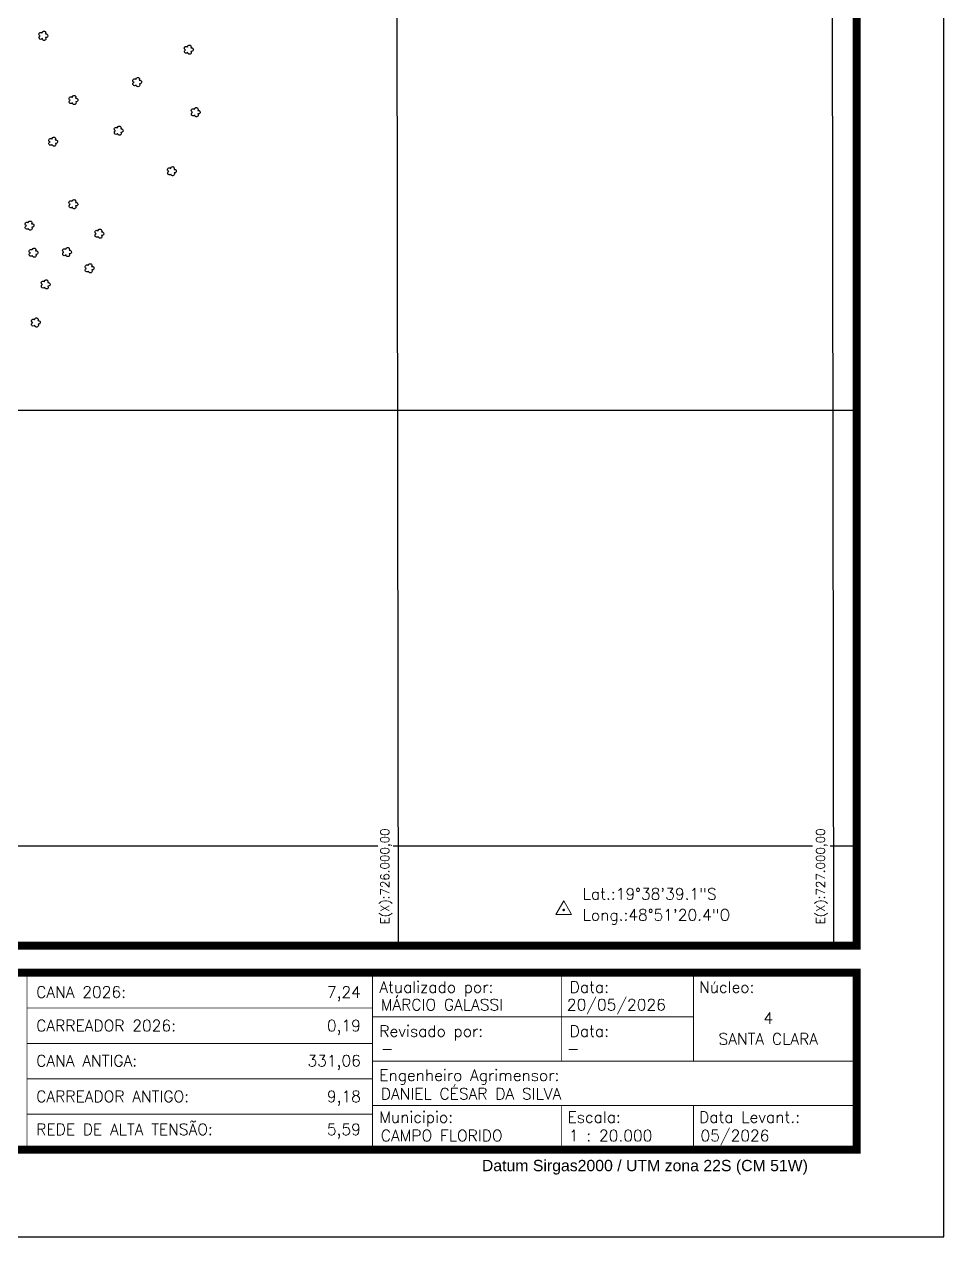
# Model space of a CAD drawing. Extents: x 723061 to 727261, y 7823092 to 7829032.
# Drawn here: x 725149 to 727261, y 7823092 to 7825877 of the extents above; entities that cross this region are included whole.
import ezdxf
from ezdxf.enums import TextEntityAlignment as Align

# ---------------------------------------------------------------- set-up
doc = ezdxf.new("R2010")
doc.units = 0
doc.header["$MEASUREMENT"] = 0
doc.linetypes.add('CONTINUO', pattern=[0])
doc.linetypes.add('LIN0', pattern=[0])
for name, color, linetype in [('_SIMBOLO ARVORE', 118, 'Continuous'), ('COORDENADAS', 7, 'Continuous'), ('GRADE', 8, 'Continuous'), ('Margem', 5, 'Continuous')]:
    doc.layers.add(name, color=color, linetype=linetype)
doc.styles.add('GRADEUTM', font='romans.shx', dxfattribs={"height": 20})
doc.styles.add('marcelo', font='arial.ttf')
doc.styles.add('SIMPLEX', font='')
doc.styles.get('SIMPLEX').set_extended_font_data('simplex.shx')

msp = doc.modelspace()

# ---------------------------------------------------------------- linework, layer by layer
at = {"layer": '_SIMBOLO ARVORE', "linetype": 'CONTINUO'}
for points in [[(725190.8, 7825843.5, 0), (725189, 7825842, 0), (725186.7, 7825841.7, 0), (725185, 7825842.3, 0), (725183.9, 7825843.5, 0), (725183.4, 7825844.8, 0), (725183.2, 7825846.7, 0), (725183.9, 7825848, 0), (725184.5, 7825848.9, 0), (725185.9, 7825849.8, 0), (725185, 7825850, 0), (725184.2, 7825850.7, 0), (725183.2, 7825852.3, 0), (725183, 7825854.1, 0), (725183.7, 7825856, 0), (725184.5, 7825856.7, 0), (725185.8, 7825857.5, 0), (725187.3, 7825857.7, 0), (725188.4, 7825857.5, 0), (725189.3, 7825857.1, 0), (725190.3, 7825856.2, 0), (725190.6, 7825857.9, 0), (725190.8, 7825858.6, 0), (725191.5, 7825859.5, 0), (725192.6, 7825859.9, 0), (725193.7, 7825860.4, 0), (725194.9, 7825860.5, 0), (725196, 7825860.3, 0), (725197, 7825859.9, 0), (725197.7, 7825859.1, 0), (725198.2, 7825857.9, 0), (725198.5, 7825856.6, 0), (725197.9, 7825854.3, 0), (725199.6, 7825854.3, 0), (725200.9, 7825854, 0), (725202.2, 7825853, 0), (725202.9, 7825852.1, 0), (725203.1, 7825848.9, 0), (725202.3, 7825847.5, 0), (725201.3, 7825846.5, 0), (725199.6, 7825846.1, 0), (725198.2, 7825846.2, 0), (725199, 7825843.2, 0), (725198.6, 7825841.9, 0), (725197.7, 7825840.6, 0), (725196.8, 7825839.9, 0), (725195.4, 7825839.5, 0), (725194, 7825839.6, 0), (725193, 7825839.9, 0), (725191.9, 7825841.1, 0), (725191.1, 7825842.1, 0), (725190.8, 7825843.7, 0)], [(725524.6, 7825811.6, 0), (725522.8, 7825810.1, 0), (725520.5, 7825809.8, 0), (725518.8, 7825810.4, 0), (725517.7, 7825811.6, 0), (725517.2, 7825812.9, 0), (725517.1, 7825814.8, 0), (725517.7, 7825816.1, 0), (725518.4, 7825817, 0), (725519.7, 7825817.9, 0), (725518.8, 7825818.1, 0), (725518, 7825818.8, 0), (725517, 7825820.4, 0), (725516.8, 7825822.2, 0), (725517.6, 7825824.1, 0), (725518.3, 7825824.8, 0), (725519.6, 7825825.6, 0), (725521.1, 7825825.8, 0), (725522.2, 7825825.6, 0), (725523.1, 7825825.2, 0), (725524.1, 7825824.3, 0), (725524.4, 7825826, 0), (725524.6, 7825826.7, 0), (725525.4, 7825827.6, 0), (725526.5, 7825828, 0), (725527.5, 7825828.5, 0), (725528.7, 7825828.6, 0), (725529.9, 7825828.4, 0), (725530.8, 7825828, 0), (725531.5, 7825827.2, 0), (725532.1, 7825826, 0), (725532.3, 7825824.7, 0), (725531.8, 7825822.4, 0), (725533.4, 7825822.4, 0), (725534.8, 7825822.1, 0), (725536, 7825821.1, 0), (725536.8, 7825820.2, 0), (725536.9, 7825817, 0), (725536.2, 7825815.6, 0), (725535.1, 7825814.6, 0), (725533.4, 7825814.2, 0), (725532, 7825814.3, 0), (725532.8, 7825811.3, 0), (725532.4, 7825810, 0), (725531.5, 7825808.7, 0), (725530.6, 7825808, 0), (725529.2, 7825807.6, 0), (725527.9, 7825807.7, 0), (725526.8, 7825808, 0), (725525.7, 7825809.2, 0), (725524.9, 7825810.2, 0), (725524.6, 7825811.8, 0)], [(725406.2, 7825737.2, 0), (725404.4, 7825735.6, 0), (725402.1, 7825735.4, 0), (725400.5, 7825736, 0), (725399.3, 7825737.2, 0), (725398.8, 7825738.5, 0), (725398.7, 7825740.4, 0), (725399.3, 7825741.6, 0), (725400, 7825742.5, 0), (725401.3, 7825743.4, 0), (725400.5, 7825743.7, 0), (725399.6, 7825744.4, 0), (725398.7, 7825745.9, 0), (725398.5, 7825747.8, 0), (725399.2, 7825749.7, 0), (725399.9, 7825750.4, 0), (725401.3, 7825751.2, 0), (725402.7, 7825751.4, 0), (725403.8, 7825751.2, 0), (725404.7, 7825750.8, 0), (725405.7, 7825749.9, 0), (725406, 7825751.6, 0), (725406.3, 7825752.3, 0), (725407, 7825753.2, 0), (725408.1, 7825753.6, 0), (725409.2, 7825754.1, 0), (725410.4, 7825754.2, 0), (725411.5, 7825754, 0), (725412.4, 7825753.5, 0), (725413.1, 7825752.8, 0), (725413.7, 7825751.6, 0), (725413.9, 7825750.3, 0), (725413.4, 7825747.9, 0), (725415, 7825748, 0), (725416.4, 7825747.6, 0), (725417.7, 7825746.6, 0), (725418.4, 7825745.8, 0), (725418.6, 7825742.6, 0), (725417.8, 7825741.1, 0), (725416.7, 7825740.2, 0), (725415.1, 7825739.7, 0), (725413.6, 7825739.8, 0), (725414.4, 7825736.8, 0), (725414, 7825735.5, 0), (725413.2, 7825734.3, 0), (725412.2, 7825733.5, 0), (725410.8, 7825733.2, 0), (725409.5, 7825733.3, 0), (725408.5, 7825733.6, 0), (725407.3, 7825734.7, 0), (725406.5, 7825735.8, 0), (725406.3, 7825737.3, 0)], [(725259.9, 7825696, 0), (725258.1, 7825694.4, 0), (725255.8, 7825694.2, 0), (725254.2, 7825694.8, 0), (725253, 7825696, 0), (725252.5, 7825697.3, 0), (725252.4, 7825699.2, 0), (725253, 7825700.4, 0), (725253.7, 7825701.3, 0), (725255, 7825702.2, 0), (725254.2, 7825702.5, 0), (725253.3, 7825703.2, 0), (725252.4, 7825704.7, 0), (725252.2, 7825706.6, 0), (725252.9, 7825708.5, 0), (725253.6, 7825709.2, 0), (725255, 7825710, 0), (725256.4, 7825710.2, 0), (725257.5, 7825710, 0), (725258.4, 7825709.6, 0), (725259.4, 7825708.7, 0), (725259.7, 7825710.4, 0), (725260, 7825711.1, 0), (725260.7, 7825712, 0), (725261.8, 7825712.4, 0), (725262.9, 7825712.9, 0), (725264.1, 7825713, 0), (725265.2, 7825712.8, 0), (725266.1, 7825712.3, 0), (725266.8, 7825711.6, 0), (725267.4, 7825710.4, 0), (725267.6, 7825709.1, 0), (725267.1, 7825706.7, 0), (725268.7, 7825706.8, 0), (725270.1, 7825706.4, 0), (725271.4, 7825705.4, 0), (725272.1, 7825704.6, 0), (725272.3, 7825701.4, 0), (725271.5, 7825699.9, 0), (725270.4, 7825699, 0), (725268.8, 7825698.5, 0), (725267.3, 7825698.6, 0), (725268.1, 7825695.6, 0), (725267.8, 7825694.3, 0), (725266.9, 7825693.1, 0), (725265.9, 7825692.3, 0), (725264.6, 7825692, 0), (725263.2, 7825692.1, 0), (725262.2, 7825692.4, 0), (725261, 7825693.5, 0), (725260.2, 7825694.6, 0), (725260, 7825696.1, 0)], [(725540.5, 7825668, 0), (725538.7, 7825666.5, 0), (725536.4, 7825666.3, 0), (725534.8, 7825666.9, 0), (725533.6, 7825668, 0), (725533.2, 7825669.4, 0), (725533, 7825671.3, 0), (725533.7, 7825672.5, 0), (725534.3, 7825673.4, 0), (725535.6, 7825674.3, 0), (725534.8, 7825674.6, 0), (725534, 7825675.3, 0), (725533, 7825676.8, 0), (725532.8, 7825678.6, 0), (725533.5, 7825680.6, 0), (725534.3, 7825681.2, 0), (725535.6, 7825682.1, 0), (725537, 7825682.3, 0), (725538.2, 7825682.1, 0), (725539.1, 7825681.7, 0), (725540, 7825680.8, 0), (725540.3, 7825682.5, 0), (725540.6, 7825683.1, 0), (725541.3, 7825684.1, 0), (725542.4, 7825684.5, 0), (725543.5, 7825685, 0), (725544.7, 7825685.1, 0), (725545.8, 7825684.9, 0), (725546.7, 7825684.4, 0), (725547.4, 7825683.7, 0), (725548, 7825682.5, 0), (725548.3, 7825681.2, 0), (725547.7, 7825678.8, 0), (725549.4, 7825678.8, 0), (725550.7, 7825678.5, 0), (725552, 7825677.5, 0), (725552.7, 7825676.7, 0), (725552.9, 7825673.5, 0), (725552.1, 7825672, 0), (725551.1, 7825671, 0), (725549.4, 7825670.6, 0), (725548, 7825670.7, 0), (725548.7, 7825667.7, 0), (725548.4, 7825666.4, 0), (725547.5, 7825665.2, 0), (725546.5, 7825664.4, 0), (725545.2, 7825664.1, 0), (725543.8, 7825664.2, 0), (725542.8, 7825664.5, 0), (725541.6, 7825665.6, 0), (725540.8, 7825666.6, 0), (725540.6, 7825668.2, 0)], [(725363.7, 7825625.5, 0), (725361.9, 7825624, 0), (725359.6, 7825623.7, 0), (725357.9, 7825624.4, 0), (725356.8, 7825625.5, 0), (725356.3, 7825626.8, 0), (725356.1, 7825628.8, 0), (725356.8, 7825630, 0), (725357.4, 7825630.9, 0), (725358.8, 7825631.8, 0), (725357.9, 7825632, 0), (725357.1, 7825632.7, 0), (725356.1, 7825634.3, 0), (725355.9, 7825636.1, 0), (725356.6, 7825638, 0), (725357.4, 7825638.7, 0), (725358.7, 7825639.5, 0), (725360.1, 7825639.7, 0), (725361.3, 7825639.6, 0), (725362.2, 7825639.1, 0), (725363.2, 7825638.3, 0), (725363.5, 7825639.9, 0), (725363.7, 7825640.6, 0), (725364.4, 7825641.5, 0), (725365.5, 7825641.9, 0), (725366.6, 7825642.4, 0), (725367.8, 7825642.5, 0), (725368.9, 7825642.4, 0), (725369.9, 7825641.9, 0), (725370.5, 7825641.1, 0), (725371.1, 7825640, 0), (725371.4, 7825638.6, 0), (725370.8, 7825636.3, 0), (725372.5, 7825636.3, 0), (725373.8, 7825636, 0), (725375.1, 7825635, 0), (725375.8, 7825634.2, 0), (725376, 7825630.9, 0), (725375.2, 7825629.5, 0), (725374.2, 7825628.5, 0), (725372.5, 7825628.1, 0), (725371.1, 7825628.2, 0), (725371.8, 7825625.2, 0), (725371.5, 7825623.9, 0), (725370.6, 7825622.7, 0), (725369.7, 7825621.9, 0), (725368.3, 7825621.6, 0), (725366.9, 7825621.6, 0), (725365.9, 7825621.9, 0), (725364.8, 7825623.1, 0), (725364, 7825624.1, 0), (725363.7, 7825625.7, 0)], [(725213.4, 7825600.3, 0), (725211.6, 7825598.7, 0), (725209.3, 7825598.5, 0), (725207.6, 7825599.1, 0), (725206.5, 7825600.3, 0), (725206, 7825601.6, 0), (725205.9, 7825603.5, 0), (725206.5, 7825604.7, 0), (725207.1, 7825605.6, 0), (725208.5, 7825606.5, 0), (725207.6, 7825606.8, 0), (725206.8, 7825607.5, 0), (725205.8, 7825609, 0), (725205.6, 7825610.9, 0), (725206.3, 7825612.8, 0), (725207.1, 7825613.5, 0), (725208.4, 7825614.3, 0), (725209.9, 7825614.5, 0), (725211, 7825614.3, 0), (725211.9, 7825613.9, 0), (725212.9, 7825613, 0), (725213.2, 7825614.7, 0), (725213.4, 7825615.4, 0), (725214.2, 7825616.3, 0), (725215.2, 7825616.7, 0), (725216.3, 7825617.2, 0), (725217.5, 7825617.3, 0), (725218.7, 7825617.1, 0), (725219.6, 7825616.6, 0), (725220.3, 7825615.9, 0), (725220.9, 7825614.7, 0), (725221.1, 7825613.4, 0), (725220.5, 7825611, 0), (725222.2, 7825611.1, 0), (725223.6, 7825610.7, 0), (725224.8, 7825609.7, 0), (725225.5, 7825608.9, 0), (725225.7, 7825605.7, 0), (725224.9, 7825604.2, 0), (725223.9, 7825603.3, 0), (725222.2, 7825602.8, 0), (725220.8, 7825602.9, 0), (725221.6, 7825599.9, 0), (725221.2, 7825598.6, 0), (725220.3, 7825597.4, 0), (725219.4, 7825596.6, 0), (725218, 7825596.3, 0), (725216.7, 7825596.4, 0), (725215.6, 7825596.7, 0), (725214.5, 7825597.8, 0), (725213.7, 7825598.9, 0), (725213.4, 7825600.4, 0)], [(725486, 7825532.5, 0), (725484.2, 7825531, 0), (725481.9, 7825530.7, 0), (725480.3, 7825531.3, 0), (725479.1, 7825532.5, 0), (725478.6, 7825533.8, 0), (725478.5, 7825535.7, 0), (725479.1, 7825536.9, 0), (725479.8, 7825537.8, 0), (725481.1, 7825538.7, 0), (725480.3, 7825539, 0), (725479.4, 7825539.7, 0), (725478.5, 7825541.2, 0), (725478.3, 7825543.1, 0), (725479, 7825545, 0), (725479.7, 7825545.7, 0), (725481.1, 7825546.5, 0), (725482.5, 7825546.7, 0), (725483.6, 7825546.5, 0), (725484.5, 7825546.1, 0), (725485.5, 7825545.2, 0), (725485.8, 7825546.9, 0), (725486.1, 7825547.6, 0), (725486.8, 7825548.5, 0), (725487.9, 7825548.9, 0), (725489, 7825549.4, 0), (725490.2, 7825549.5, 0), (725491.3, 7825549.3, 0), (725492.2, 7825548.8, 0), (725492.9, 7825548.1, 0), (725493.5, 7825546.9, 0), (725493.7, 7825545.6, 0), (725493.2, 7825543.3, 0), (725494.8, 7825543.3, 0), (725496.2, 7825542.9, 0), (725497.5, 7825541.9, 0), (725498.2, 7825541.1, 0), (725498.4, 7825537.9, 0), (725497.6, 7825536.4, 0), (725496.5, 7825535.5, 0), (725494.9, 7825535, 0), (725493.4, 7825535.2, 0), (725494.2, 7825532.1, 0), (725493.8, 7825530.9, 0), (725493, 7825529.6, 0), (725492, 7825528.9, 0), (725490.6, 7825528.5, 0), (725489.3, 7825528.6, 0), (725488.3, 7825528.9, 0), (725487.1, 7825530, 0), (725486.3, 7825531.1, 0), (725486.1, 7825532.6, 0)], [(725259.7, 7825456.7, 0), (725257.9, 7825455.2, 0), (725255.6, 7825454.9, 0), (725253.9, 7825455.6, 0), (725252.8, 7825456.7, 0), (725252.3, 7825458, 0), (725252.2, 7825460, 0), (725252.8, 7825461.2, 0), (725253.4, 7825462.1, 0), (725254.8, 7825463, 0), (725253.9, 7825463.2, 0), (725253.1, 7825463.9, 0), (725252.1, 7825465.5, 0), (725251.9, 7825467.3, 0), (725252.6, 7825469.2, 0), (725253.4, 7825469.9, 0), (725254.7, 7825470.7, 0), (725256.2, 7825470.9, 0), (725257.3, 7825470.8, 0), (725258.2, 7825470.3, 0), (725259.2, 7825469.5, 0), (725259.5, 7825471.1, 0), (725259.7, 7825471.8, 0), (725260.4, 7825472.7, 0), (725261.5, 7825473.1, 0), (725262.6, 7825473.6, 0), (725263.8, 7825473.7, 0), (725264.9, 7825473.6, 0), (725265.9, 7825473.1, 0), (725266.6, 7825472.3, 0), (725267.2, 7825471.2, 0), (725267.4, 7825469.8, 0), (725266.8, 7825467.5, 0), (725268.5, 7825467.5, 0), (725269.8, 7825467.2, 0), (725271.1, 7825466.2, 0), (725271.8, 7825465.4, 0), (725272, 7825462.1, 0), (725271.2, 7825460.7, 0), (725270.2, 7825459.7, 0), (725268.5, 7825459.3, 0), (725267.1, 7825459.4, 0), (725267.9, 7825456.4, 0), (725267.5, 7825455.1, 0), (725266.6, 7825453.9, 0), (725265.7, 7825453.1, 0), (725264.3, 7825452.8, 0), (725262.9, 7825452.8, 0), (725261.9, 7825453.1, 0), (725260.8, 7825454.3, 0), (725260, 7825455.3, 0), (725259.7, 7825456.9, 0)], [(725158.9, 7825407.7, 0), (725157.1, 7825406.2, 0), (725154.8, 7825405.9, 0), (725153.2, 7825406.5, 0), (725152, 7825407.7, 0), (725151.5, 7825409, 0), (725151.4, 7825410.9, 0), (725152, 7825412.2, 0), (725152.7, 7825413.1, 0), (725154, 7825414, 0), (725153.2, 7825414.2, 0), (725152.3, 7825414.9, 0), (725151.4, 7825416.4, 0), (725151.2, 7825418.3, 0), (725151.9, 7825420.2, 0), (725152.6, 7825420.9, 0), (725154, 7825421.7, 0), (725155.4, 7825421.9, 0), (725156.5, 7825421.7, 0), (725157.4, 7825421.3, 0), (725158.4, 7825420.4, 0), (725158.7, 7825422.1, 0), (725159, 7825422.8, 0), (725159.7, 7825423.7, 0), (725160.8, 7825424.1, 0), (725161.8, 7825424.6, 0), (725163, 7825424.7, 0), (725164.2, 7825424.5, 0), (725165.1, 7825424.1, 0), (725165.8, 7825423.3, 0), (725166.4, 7825422.1, 0), (725166.6, 7825420.8, 0), (725166.1, 7825418.5, 0), (725167.7, 7825418.5, 0), (725169.1, 7825418.2, 0), (725170.4, 7825417.1, 0), (725171.1, 7825416.3, 0), (725171.3, 7825413.1, 0), (725170.5, 7825411.7, 0), (725169.4, 7825410.7, 0), (725167.8, 7825410.2, 0), (725166.3, 7825410.4, 0), (725167.1, 7825407.4, 0), (725166.7, 7825406.1, 0), (725165.9, 7825404.8, 0), (725164.9, 7825404.1, 0), (725163.5, 7825403.7, 0), (725162.2, 7825403.8, 0), (725161.2, 7825404.1, 0), (725160, 7825405.3, 0), (725159.2, 7825406.3, 0), (725159, 7825407.8, 0)], [(725319.3, 7825389.1, 0), (725317.5, 7825387.6, 0), (725315.2, 7825387.4, 0), (725313.6, 7825388, 0), (725312.4, 7825389.1, 0), (725311.9, 7825390.4, 0), (725311.8, 7825392.4, 0), (725312.4, 7825393.6, 0), (725313.1, 7825394.5, 0), (725314.4, 7825395.4, 0), (725313.6, 7825395.7, 0), (725312.8, 7825396.4, 0), (725311.8, 7825397.9, 0), (725311.6, 7825399.7, 0), (725312.3, 7825401.6, 0), (725313, 7825402.3, 0), (725314.4, 7825403.2, 0), (725315.8, 7825403.3, 0), (725316.9, 7825403.2, 0), (725317.8, 7825402.8, 0), (725318.8, 7825401.9, 0), (725319.1, 7825403.6, 0), (725319.4, 7825404.2, 0), (725320.1, 7825405.2, 0), (725321.2, 7825405.6, 0), (725322.3, 7825406, 0), (725323.5, 7825406.2, 0), (725324.6, 7825406, 0), (725325.5, 7825405.5, 0), (725326.2, 7825404.8, 0), (725326.8, 7825403.6, 0), (725327, 7825402.3, 0), (725326.5, 7825399.9, 0), (725328.1, 7825399.9, 0), (725329.5, 7825399.6, 0), (725330.8, 7825398.6, 0), (725331.5, 7825397.8, 0), (725331.7, 7825394.5, 0), (725330.9, 7825393.1, 0), (725329.9, 7825392.1, 0), (725328.2, 7825391.7, 0), (725326.7, 7825391.8, 0), (725327.5, 7825388.8, 0), (725327.2, 7825387.5, 0), (725326.3, 7825386.3, 0), (725325.3, 7825385.5, 0), (725324, 7825385.2, 0), (725322.6, 7825385.3, 0), (725321.6, 7825385.6, 0), (725320.4, 7825386.7, 0), (725319.6, 7825387.7, 0), (725319.4, 7825389.3, 0)], [(725168.2, 7825345.4, 0), (725166.4, 7825343.9, 0), (725164.1, 7825343.6, 0), (725162.4, 7825344.3, 0), (725161.3, 7825345.4, 0), (725160.8, 7825346.7, 0), (725160.7, 7825348.7, 0), (725161.3, 7825349.9, 0), (725162, 7825350.8, 0), (725163.3, 7825351.7, 0), (725162.4, 7825351.9, 0), (725161.6, 7825352.6, 0), (725160.6, 7825354.2, 0), (725160.5, 7825356, 0), (725161.2, 7825357.9, 0), (725161.9, 7825358.6, 0), (725163.3, 7825359.4, 0), (725164.7, 7825359.6, 0), (725165.8, 7825359.5, 0), (725166.7, 7825359, 0), (725167.7, 7825358.2, 0), (725168, 7825359.8, 0), (725168.2, 7825360.5, 0), (725169, 7825361.4, 0), (725170.1, 7825361.8, 0), (725171.1, 7825362.3, 0), (725172.3, 7825362.4, 0), (725173.5, 7825362.3, 0), (725174.4, 7825361.8, 0), (725175.1, 7825361, 0), (725175.7, 7825359.9, 0), (725175.9, 7825358.5, 0), (725175.4, 7825356.2, 0), (725177, 7825356.2, 0), (725178.4, 7825355.9, 0), (725179.7, 7825354.9, 0), (725180.4, 7825354.1, 0), (725180.6, 7825350.8, 0), (725179.8, 7825349.4, 0), (725178.7, 7825348.4, 0), (725177.1, 7825348, 0), (725175.6, 7825348.1, 0), (725176.4, 7825345.1, 0), (725176, 7825343.8, 0), (725175.1, 7825342.6, 0), (725174.2, 7825341.8, 0), (725172.8, 7825341.5, 0), (725171.5, 7825341.5, 0), (725170.5, 7825341.8, 0), (725169.3, 7825343, 0), (725168.5, 7825344, 0), (725168.3, 7825345.6, 0)], [(725245.1, 7825346.7, 0), (725243.3, 7825345.2, 0), (725241, 7825345, 0), (725239.3, 7825345.6, 0), (725238.2, 7825346.7, 0), (725237.7, 7825348, 0), (725237.6, 7825350, 0), (725238.2, 7825351.2, 0), (725238.9, 7825352.1, 0), (725240.2, 7825353, 0), (725239.3, 7825353.3, 0), (725238.5, 7825354, 0), (725237.5, 7825355.5, 0), (725237.4, 7825357.3, 0), (725238.1, 7825359.2, 0), (725238.8, 7825359.9, 0), (725240.2, 7825360.8, 0), (725241.6, 7825360.9, 0), (725242.7, 7825360.8, 0), (725243.6, 7825360.4, 0), (725244.6, 7825359.5, 0), (725244.9, 7825361.2, 0), (725245.1, 7825361.8, 0), (725245.9, 7825362.8, 0), (725247, 7825363.2, 0), (725248, 7825363.6, 0), (725249.2, 7825363.8, 0), (725250.4, 7825363.6, 0), (725251.3, 7825363.1, 0), (725252, 7825362.4, 0), (725252.6, 7825361.2, 0), (725252.8, 7825359.9, 0), (725252.3, 7825357.5, 0), (725253.9, 7825357.5, 0), (725255.3, 7825357.2, 0), (725256.5, 7825356.2, 0), (725257.3, 7825355.4, 0), (725257.5, 7825352.1, 0), (725256.7, 7825350.7, 0), (725255.6, 7825349.7, 0), (725253.9, 7825349.3, 0), (725252.5, 7825349.4, 0), (725253.3, 7825346.4, 0), (725252.9, 7825345.1, 0), (725252, 7825343.9, 0), (725251.1, 7825343.1, 0), (725249.7, 7825342.8, 0), (725248.4, 7825342.9, 0), (725247.3, 7825343.2, 0), (725246.2, 7825344.3, 0), (725245.4, 7825345.3, 0), (725245.1, 7825346.9, 0)], [(725296.8, 7825309.6, 0), (725295, 7825308.1, 0), (725292.7, 7825307.9, 0), (725291, 7825308.5, 0), (725289.9, 7825309.6, 0), (725289.4, 7825310.9, 0), (725289.3, 7825312.9, 0), (725289.9, 7825314.1, 0), (725290.6, 7825315, 0), (725291.9, 7825315.9, 0), (725291, 7825316.2, 0), (725290.2, 7825316.9, 0), (725289.2, 7825318.4, 0), (725289.1, 7825320.2, 0), (725289.8, 7825322.1, 0), (725290.5, 7825322.8, 0), (725291.9, 7825323.7, 0), (725293.3, 7825323.8, 0), (725294.4, 7825323.7, 0), (725295.3, 7825323.3, 0), (725296.3, 7825322.4, 0), (725296.6, 7825324.1, 0), (725296.8, 7825324.7, 0), (725297.6, 7825325.7, 0), (725298.7, 7825326.1, 0), (725299.7, 7825326.5, 0), (725300.9, 7825326.7, 0), (725302.1, 7825326.5, 0), (725303, 7825326, 0), (725303.7, 7825325.3, 0), (725304.3, 7825324.1, 0), (725304.5, 7825322.8, 0), (725304, 7825320.4, 0), (725305.6, 7825320.4, 0), (725307, 7825320.1, 0), (725308.3, 7825319.1, 0), (725309, 7825318.3, 0), (725309.2, 7825315, 0), (725308.4, 7825313.6, 0), (725307.3, 7825312.6, 0), (725305.7, 7825312.2, 0), (725304.2, 7825312.3, 0), (725305, 7825309.3, 0), (725304.6, 7825308, 0), (725303.7, 7825306.8, 0), (725302.8, 7825306, 0), (725301.4, 7825305.7, 0), (725300.1, 7825305.8, 0), (725299.1, 7825306.1, 0), (725297.9, 7825307.2, 0), (725297.1, 7825308.2, 0), (725296.9, 7825309.8, 0)], [(725196, 7825272.5, 0), (725194.2, 7825271, 0), (725191.9, 7825270.8, 0), (725190.3, 7825271.4, 0), (725189.1, 7825272.5, 0), (725188.6, 7825273.8, 0), (725188.5, 7825275.8, 0), (725189.1, 7825277, 0), (725189.8, 7825277.9, 0), (725191.1, 7825278.8, 0), (725190.3, 7825279.1, 0), (725189.5, 7825279.8, 0), (725188.5, 7825281.3, 0), (725188.3, 7825283.1, 0), (725189, 7825285, 0), (725189.7, 7825285.7, 0), (725191.1, 7825286.6, 0), (725192.5, 7825286.7, 0), (725193.6, 7825286.6, 0), (725194.5, 7825286.2, 0), (725195.5, 7825285.3, 0), (725195.8, 7825287, 0), (725196.1, 7825287.6, 0), (725196.8, 7825288.6, 0), (725197.9, 7825289, 0), (725199, 7825289.4, 0), (725200.2, 7825289.6, 0), (725201.3, 7825289.4, 0), (725202.2, 7825288.9, 0), (725202.9, 7825288.2, 0), (725203.5, 7825287, 0), (725203.7, 7825285.7, 0), (725203.2, 7825283.3, 0), (725204.8, 7825283.3, 0), (725206.2, 7825283, 0), (725207.5, 7825282, 0), (725208.2, 7825281.2, 0), (725208.4, 7825277.9, 0), (725207.6, 7825276.5, 0), (725206.6, 7825275.5, 0), (725204.9, 7825275.1, 0), (725203.4, 7825275.2, 0), (725204.2, 7825272.2, 0), (725203.9, 7825270.9, 0), (725203, 7825269.7, 0), (725202, 7825268.9, 0), (725200.7, 7825268.6, 0), (725199.3, 7825268.7, 0), (725198.3, 7825269, 0), (725197.1, 7825270.1, 0), (725196.3, 7825271.1, 0), (725196.1, 7825272.7, 0)], [(725173.5, 7825185.1, 0), (725171.7, 7825183.6, 0), (725169.4, 7825183.3, 0), (725167.7, 7825183.9, 0), (725166.6, 7825185.1, 0), (725166.1, 7825186.4, 0), (725166, 7825188.3, 0), (725166.6, 7825189.6, 0), (725167.3, 7825190.5, 0), (725168.6, 7825191.4, 0), (725167.7, 7825191.6, 0), (725166.9, 7825192.3, 0), (725165.9, 7825193.8, 0), (725165.8, 7825195.7, 0), (725166.5, 7825197.6, 0), (725167.2, 7825198.3, 0), (725168.6, 7825199.1, 0), (725170, 7825199.3, 0), (725171.1, 7825199.1, 0), (725172, 7825198.7, 0), (725173, 7825197.8, 0), (725173.3, 7825199.5, 0), (725173.5, 7825200.2, 0), (725174.3, 7825201.1, 0), (725175.4, 7825201.5, 0), (725176.4, 7825202, 0), (725177.6, 7825202.1, 0), (725178.8, 7825201.9, 0), (725179.7, 7825201.5, 0), (725180.4, 7825200.7, 0), (725181, 7825199.5, 0), (725181.2, 7825198.2, 0), (725180.7, 7825195.9, 0), (725182.3, 7825195.9, 0), (725183.7, 7825195.6, 0), (725185, 7825194.5, 0), (725185.7, 7825193.7, 0), (725185.9, 7825190.5, 0), (725185.1, 7825189.1, 0), (725184, 7825188.1, 0), (725182.4, 7825187.6, 0), (725180.9, 7825187.8, 0), (725181.7, 7825184.8, 0), (725181.3, 7825183.5, 0), (725180.4, 7825182.2, 0), (725179.5, 7825181.5, 0), (725178.1, 7825181.1, 0), (725176.8, 7825181.2, 0), (725175.8, 7825181.5, 0), (725174.6, 7825182.7, 0), (725173.8, 7825183.7, 0), (725173.6, 7825185.2, 0)]]:
    msp.add_polyline3d(points, dxfattribs=at)
at = {"layer": 'COORDENADAS', "color": 7, "lineweight": 9, "flags": 128}
msp.add_lwpolyline([(726370, 7823831.9), (726406.1, 7823831.9), (726388.1, 7823863.2)], close=True, dxfattribs=at)
at = {"layer": 'COORDENADAS', "color": 7, "lineweight": 9, "const_width": 2.83, "flags": 128}
msp.add_lwpolyline([(726386.6, 7823842.4, -1), (726389.5, 7823842.4, -1)], format="xyb", close=True, dxfattribs=at)
at = {"layer": 'GRADE', "linetype": 'Continuous'}
for p, q in [((727008.5, 7823760.7), (727001.4, 7828831.9)), ((726008.5, 7823760.7), (726004.7, 7826447.8)), ((724529.8, 7824990), (727060.8, 7824990)), ((725001.5, 7823990), (725961.3, 7823990)), ((725996.4, 7823990), (726959.2, 7823990)), ((726999.7, 7823990), (727060.8, 7823990))]:
    msp.add_line(p, q, dxfattribs=at)
at = {"layer": 'Margem', "color": 174, "linetype": 'LIN0', "flags": 128}
msp.add_lwpolyline([(727260.8, 7823091.9), (727260.8, 7829031.9), (723060.8, 7829031.9), (723060.8, 7823091.9)], close=True, dxfattribs=at)
at = {"layer": 'Margem', "color": 174, "linetype": 'LIN0', "const_width": 18.2, "flags": 128}
for points in [[(727060.8, 7823760.7), (727060.8, 7828831.9), (723260.8, 7828831.9), (723260.8, 7823760.7)], [(723260.8, 7823698.5), (727060.8, 7823698.5), (727060.8, 7823291.9), (723260.8, 7823291.9)]]:
    msp.add_lwpolyline(points, close=True, dxfattribs=at)
at = {"layer": 'Margem', "color": 174, "linetype": 'LIN0', "const_width": 2.02, "flags": 128}
for points in [[(725155.5, 7823698.5), (725155.5, 7823296.9)], [(725948.8, 7823698.5), (725948.8, 7823296.9)], [(726382.7, 7823495.2), (726382.7, 7823698.5)], [(726686.2, 7823495.2), (726686.2, 7823698.5)], [(725155.5, 7823617.2), (725948.8, 7823617.2)], [(725948.8, 7823596.9), (726686.2, 7823596.9)], [(725155.5, 7823535.9), (725948.8, 7823535.9)], [(725948.8, 7823495.2), (727061.1, 7823495.2)], [(725155.5, 7823454.6), (725948.8, 7823454.6)], [(725948.8, 7823393.6), (727060.9, 7823393.6)], [(726382.7, 7823393.6), (726382.7, 7823292.9)], [(726686.2, 7823393.6), (726686.2, 7823292.9)], [(725155.5, 7823373.3), (725948.8, 7823373.3)]]:
    msp.add_lwpolyline(points, dxfattribs=at)

# ---------------------------------------------------------------- texts
at = {"layer": 'COORDENADAS', "linetype": 'ByBlock', "style": 'SIMPLEX'}
for s, p in [('Lat.:19°38\'39.1"S', (726431.7, 7823866.3, 1313.5)), ('Long.:48°51\'20.4"O', (726431.7, 7823818, 1313.5))]:
    msp.add_text(s, height=26, dxfattribs=at).set_placement(p)
at = {"layer": 'GRADE', "linetype": 'Continuous', "style": 'GRADEUTM'}
for s, p in [('E(X):726.000,00', (725977.5, 7824029.7)), ('E(X):727.000,00', (726977.5, 7824029.7))]:
    msp.add_text(s, height=20, rotation=90, dxfattribs=at).set_placement(p, align=Align.MIDDLE_RIGHT)
at = {"layer": 'Margem', "color": 7, "linetype": 'Continuous', "style": 'SIMPLEX'}
for s, p in [('CANA 2026:', (725176.7, 7823666.8)), ('MÁRCIO GALASSI', (725968, 7823637.9)), ('20/05/2026', (726395.3, 7823637.9)), ('CARREADOR 2026:', (725176.7, 7823589.8)), ('-', (725968, 7823537.1)), ('-', (726395.3, 7823537.1)), ('CANA ANTIGA:', (725176.7, 7823509.2)), ('DANIEL CÉSAR DA SILVA', (725968, 7823433.4)), ('CARREADOR ANTIGO:', (725176.7, 7823427.2)), ('REDE DE ALTA TENSÃO:', (725176.7, 7823351.6)), ('CAMPO FLORIDO', (725968, 7823337.2)), ('1 : 20.000', (726400, 7823337.2)), ('05/2026', (726702.2, 7823337.2))]:
    msp.add_text(s, height=26, dxfattribs=at).set_placement(p, align=Align.TOP_LEFT)
for s, p in [('7,24', (725922.2, 7823666.8)), ('0,19', (725922.2, 7823589.8)), ('331,06', (725922.2, 7823509.2)), ('9,18', (725922.2, 7823427.2)), ('5,59', (725922.2, 7823351.6))]:
    msp.add_text(s, height=26, dxfattribs=at).set_placement(p, align=Align.TOP_RIGHT)
at = {"layer": 'Margem', "color": 7, "linetype": 'Continuous', "lineweight": 9}
for s, style, p in [('Atualizado por:', 'SIMPLEX', (725964.6, 7823678.3)), ('Data:', 'SIMPLEX', (726401.8, 7823678.3)), ('Núcleo:', 'SIMPLEX', (726698.9, 7823678.3)), ('Revisado por:', 'SIMPLEX', (725964.6, 7823577.1)), ('Data:', 'SIMPLEX', (726401.8, 7823577.1)), ('Engenheiro Agrimensor:', 'SIMPLEX', (725964.6, 7823475.9)), ('Municipio:', 'SIMPLEX', (725964.6, 7823379.6)), ('Escala:', 'SIMPLEX', (726396.7, 7823379.6)), ('Data Levant.:', 'SIMPLEX', (726698.9, 7823379.6)), ('Datum Sirgas2000 / UTM zona 22S (CM 51W)', 'marcelo', (726200.1, 7823268.5))]:
    msp.add_text(s, height=26, dxfattribs=dict(at, style=style)).set_placement(p, align=Align.TOP_LEFT)
at = {"layer": 'Margem', "color": 7, "linetype": 'Continuous', "style": 'SIMPLEX'}
for s, p in [('4', (726857.8, 7823594.2)), ('SANTA CLARA', (726857.8, 7823546.2))]:
    msp.add_text(s, height=26, dxfattribs=at).set_placement(p, align=Align.MIDDLE_CENTER)

doc.saveas('drawing.dxf')
